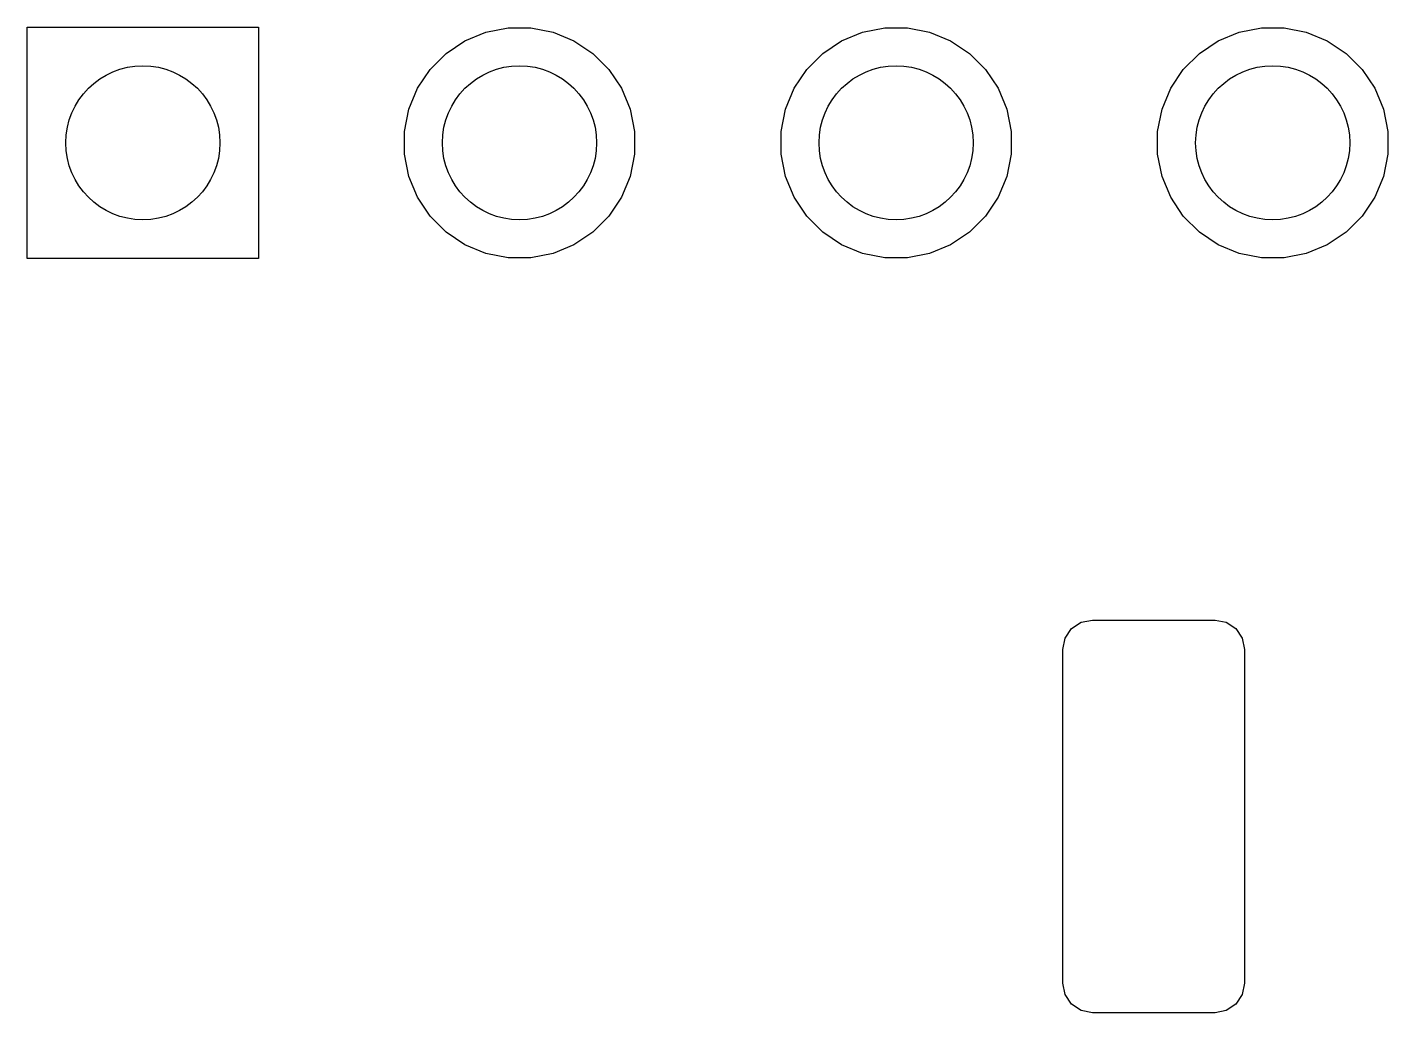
# Model space of a CAD drawing. Header units: inches. Extents: x 4.52 to 7.77, y -6.01 to -2.23.
# Drawn here: x 4.8657 to 5.227, y -2.4931 to -2.2313 of the extents above; entities that cross this region are included whole.
import ezdxf

# ---------------------------------------------------------------- set-up
doc = ezdxf.new("R2010")
doc.units = ezdxf.units.IN
doc.header["$MEASUREMENT"] = 0
doc.layers.add('F.Paste', color=253, linetype='CONTINUOUS', true_color=0xb4a09a)

msp = doc.modelspace()

# ---------------------------------------------------------------- linework, layer by layer
at = {"layer": 'F.Paste', "linetype": 'CONTINUOUS'}
for p, q in [((4.86575, -2.29272), (4.86575, -2.2313)), ((4.86575, -2.2313), (4.92717, -2.2313)), ((4.92717, -2.2313), (4.92717, -2.29272)), ((4.98198, -2.23493), (4.98754, -2.23262)), ((4.98754, -2.23262), (4.99345, -2.23145)), ((4.99345, -2.23145), (4.99947, -2.23145)), ((4.99947, -2.23145), (5.00537, -2.23262)), ((5.00537, -2.23262), (5.01093, -2.23493)), ((5.08198, -2.23493), (5.08754, -2.23262)), ((5.08754, -2.23262), (5.09345, -2.23145)), ((5.09345, -2.23145), (5.09947, -2.23145)), ((5.09947, -2.23145), (5.10537, -2.23262)), ((5.10537, -2.23262), (5.11093, -2.23493)), ((5.18198, -2.23493), (5.18754, -2.23262)), ((5.18754, -2.23262), (5.19345, -2.23145)), ((5.19345, -2.23145), (5.19947, -2.23145)), ((5.19947, -2.23145), (5.20537, -2.23262)), ((5.20537, -2.23262), (5.21093, -2.23493)), ((4.97698, -2.23827), (4.98198, -2.23493)), ((5.01093, -2.23493), (5.01594, -2.23827)), ((5.07698, -2.23827), (5.08198, -2.23493)), ((5.11093, -2.23493), (5.11594, -2.23827)), ((5.17698, -2.23827), (5.18198, -2.23493)), ((5.21093, -2.23493), (5.21594, -2.23827)), ((4.97272, -2.24253), (4.97698, -2.23827)), ((5.01594, -2.23827), (5.02019, -2.24253)), ((5.07272, -2.24253), (5.07698, -2.23827)), ((5.11594, -2.23827), (5.12019, -2.24253)), ((5.17272, -2.24253), (5.17698, -2.23827)), ((5.21594, -2.23827), (5.22019, -2.24253)), ((4.96937, -2.24753), (4.97272, -2.24253)), ((5.02019, -2.24253), (5.02354, -2.24753)), ((5.06937, -2.24753), (5.07272, -2.24253)), ((5.12019, -2.24253), (5.12354, -2.24753)), ((5.16937, -2.24753), (5.17272, -2.24253)), ((5.22019, -2.24253), (5.22354, -2.24753)), ((4.96707, -2.25309), (4.96937, -2.24753)), ((5.02354, -2.24753), (5.02584, -2.25309)), ((5.06707, -2.25309), (5.06937, -2.24753)), ((5.12354, -2.24753), (5.12584, -2.25309)), ((5.16707, -2.25309), (5.16937, -2.24753)), ((5.22354, -2.24753), (5.22584, -2.25309)), ((4.9659, -2.259), (4.96707, -2.25309)), ((5.02584, -2.25309), (5.02702, -2.259)), ((5.0659, -2.259), (5.06707, -2.25309)), ((5.12584, -2.25309), (5.12702, -2.259)), ((5.1659, -2.259), (5.16707, -2.25309)), ((5.22584, -2.25309), (5.22702, -2.259)), ((4.9659, -2.26502), (4.9659, -2.259)), ((5.02702, -2.259), (5.02702, -2.26502)), ((5.0659, -2.26502), (5.0659, -2.259)), ((5.12702, -2.259), (5.12702, -2.26502)), ((5.1659, -2.26502), (5.1659, -2.259)), ((5.22702, -2.259), (5.22702, -2.26502)), ((4.96707, -2.27092), (4.9659, -2.26502)), ((5.02702, -2.26502), (5.02584, -2.27092)), ((5.06707, -2.27092), (5.0659, -2.26502)), ((5.12702, -2.26502), (5.12584, -2.27092)), ((5.16707, -2.27092), (5.1659, -2.26502)), ((5.22702, -2.26502), (5.22584, -2.27092)), ((4.96937, -2.27648), (4.96707, -2.27092)), ((5.02584, -2.27092), (5.02354, -2.27648)), ((5.06937, -2.27648), (5.06707, -2.27092)), ((5.12584, -2.27092), (5.12354, -2.27648)), ((5.16937, -2.27648), (5.16707, -2.27092)), ((5.22584, -2.27092), (5.22354, -2.27648)), ((4.97272, -2.28149), (4.96937, -2.27648)), ((5.02354, -2.27648), (5.02019, -2.28149)), ((5.07272, -2.28149), (5.06937, -2.27648)), ((5.12354, -2.27648), (5.12019, -2.28149)), ((5.17272, -2.28149), (5.16937, -2.27648)), ((5.22354, -2.27648), (5.22019, -2.28149)), ((4.97698, -2.28575), (4.97272, -2.28149)), ((5.02019, -2.28149), (5.01594, -2.28575)), ((5.07698, -2.28575), (5.07272, -2.28149)), ((5.12019, -2.28149), (5.11594, -2.28575)), ((5.17698, -2.28575), (5.17272, -2.28149)), ((5.22019, -2.28149), (5.21594, -2.28575)), ((4.98198, -2.28909), (4.97698, -2.28575)), ((5.01594, -2.28575), (5.01093, -2.28909)), ((5.08198, -2.28909), (5.07698, -2.28575)), ((5.11594, -2.28575), (5.11093, -2.28909)), ((5.18198, -2.28909), (5.17698, -2.28575)), ((5.21594, -2.28575), (5.21093, -2.28909)), ((4.98754, -2.29139), (4.98198, -2.28909)), ((5.01093, -2.28909), (5.00537, -2.29139)), ((5.08754, -2.29139), (5.08198, -2.28909)), ((5.11093, -2.28909), (5.10537, -2.29139)), ((5.18754, -2.29139), (5.18198, -2.28909)), ((5.21093, -2.28909), (5.20537, -2.29139)), ((4.92717, -2.29272), (4.86575, -2.29272)), ((4.99345, -2.29257), (4.98754, -2.29139)), ((4.99947, -2.29257), (4.99345, -2.29257)), ((5.00537, -2.29139), (4.99947, -2.29257)), ((5.09345, -2.29257), (5.08754, -2.29139)), ((5.09947, -2.29257), (5.09345, -2.29257)), ((5.10537, -2.29139), (5.09947, -2.29257)), ((5.19345, -2.29257), (5.18754, -2.29139)), ((5.19947, -2.29257), (5.19345, -2.29257)), ((5.20537, -2.29139), (5.19947, -2.29257)), ((5.14134, -2.39361), (5.14304, -2.39107)), ((5.14304, -2.39107), (5.14558, -2.38938)), ((5.14558, -2.38938), (5.14857, -2.38878)), ((5.14857, -2.38878), (5.18115, -2.38878)), ((5.18115, -2.38878), (5.18414, -2.38938)), ((5.18414, -2.38938), (5.18668, -2.39107)), ((5.18668, -2.39107), (5.18838, -2.39361)), ((5.14075, -2.39661), (5.14134, -2.39361)), ((5.18838, -2.39361), (5.18898, -2.39661)), ((5.14075, -2.48528), (5.14075, -2.39661)), ((5.18898, -2.39661), (5.18898, -2.48528)), ((5.14134, -2.48828), (5.14075, -2.48528)), ((5.18898, -2.48528), (5.18838, -2.48828)), ((5.14304, -2.49082), (5.14134, -2.48828)), ((5.18838, -2.48828), (5.18668, -2.49082)), ((5.14558, -2.49251), (5.14304, -2.49082)), ((5.14857, -2.49311), (5.14558, -2.49251)), ((5.18414, -2.49251), (5.18115, -2.49311)), ((5.18668, -2.49082), (5.18414, -2.49251)), ((5.18115, -2.49311), (5.14857, -2.49311))]:
    msp.add_line(p, q, dxfattribs=at)
at = {"layer": 'F.Paste'}
for centre in [(4.89646, -2.26201), (4.99646, -2.26201), (5.09646, -2.26201), (5.19646, -2.26201)]:
    msp.add_circle(centre, 0.02047, dxfattribs=at)

doc.saveas('drawing.dxf')
